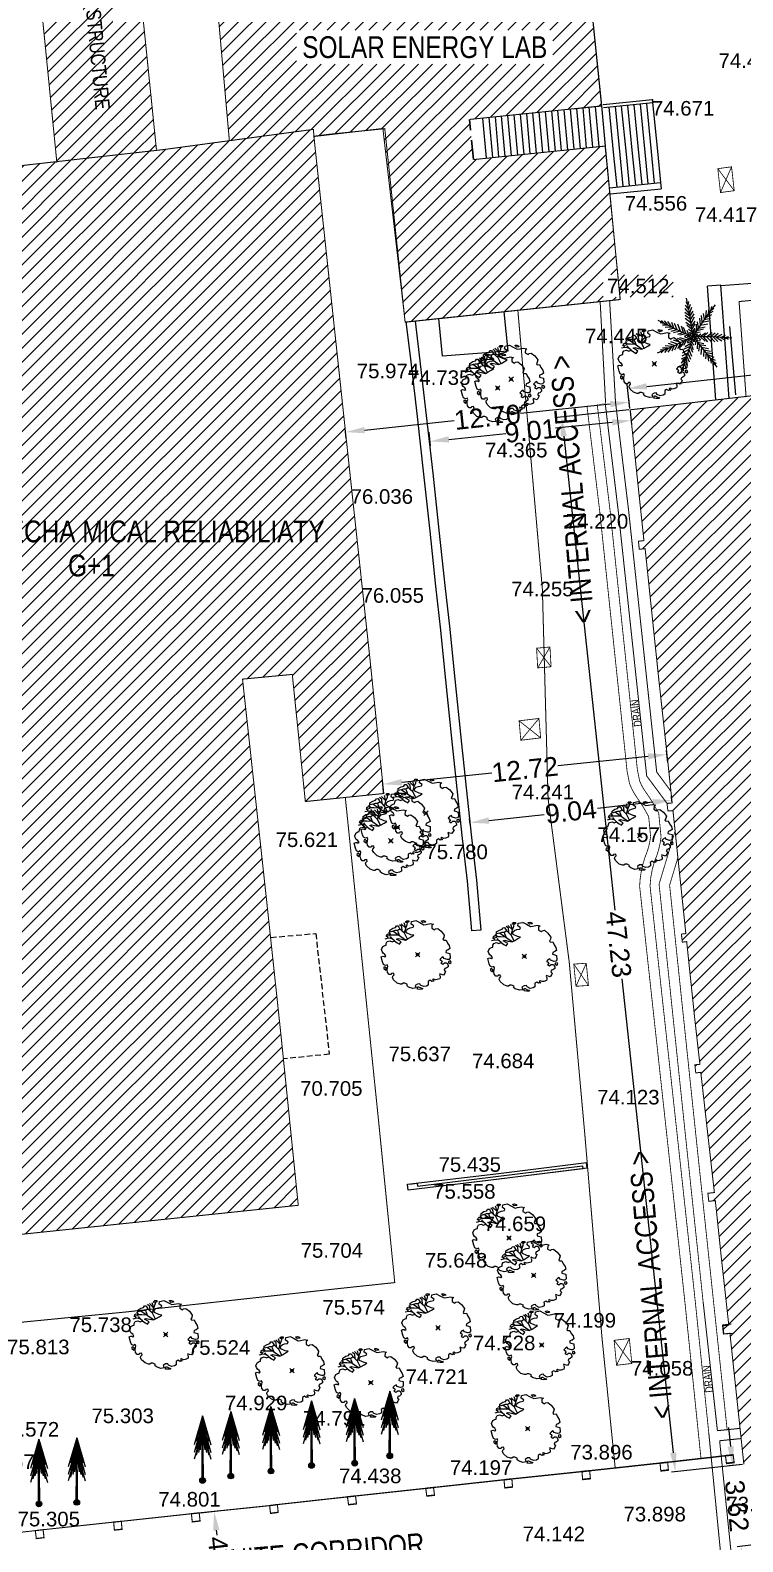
# Model space of a CAD drawing. Header units: inches. Extents: x 1254 to 1542, y 933 to 1230.
# Drawn here: x 1329.2 to 1360.9, y 1097.4 to 1164.8 of the extents above; entities that cross this region are included whole.
import ezdxf
from ezdxf.enums import TextEntityAlignment as Align

# ---------------------------------------------------------------- set-up
doc = ezdxf.new("R2010")
doc.units = ezdxf.units.IN
doc.header["$MEASUREMENT"] = 0
doc.header["$PDMODE"] = 35
doc.header["$PDSIZE"] = 0.1
doc.linetypes.add('HIDDEN', pattern=[0.375, 0.25, -0.125])
for name, color, linetype in [('bldg.', 1, 'Continuous'), ('CC LINE', 253, 'Continuous'), ('COLUM', 56, 'Continuous'), ('comp. wall', 7, 'Continuous'), ('dimeantion', 140, 'Continuous'), ('DRAIN (S.W)', 130, 'HIDDEN'), ('HACH BLDG.', 182, 'Continuous'), ('LEVEL', 171, 'Continuous'), ('OTLA', 36, 'HIDDEN'), ('road', 252, 'Continuous'), ('step', 35, 'Continuous'), ('STR H', 251, 'Continuous'), ('structure', 200, 'Continuous'), ('text', 7, 'Continuous'), ('TREE', 3, 'Continuous')]:
    doc.layers.add(name, color=color, linetype=linetype)
for name, color, linetype, lineweight in [('Chember', 252, 'Continuous', 25), ('GATE', 211, 'Continuous', 25), ('SHED', 171, 'HIDDEN', 20)]:
    doc.layers.add(name, color=color, linetype=linetype, lineweight=lineweight)
doc.styles.get("Standard").update_dxf_attribs({"font": 'arial.ttf'})
doc.styles.add('style2', font='arial.ttf')
doc.dimstyles.get("Standard").update_dxf_attribs({"dimtxt": 0.85, "dimasz": 0.85, "dimexe": 0.18, "dimexo": 0.0625, "dimgap": 0.09, "dimtad": 0, "dimzin": 0, "dimdsep": 46, "dimtxsty": 'Standard', "dimcen": 0.09, "dimclrd": 5, "dimclre": 5, "dimclrt": 6, "dimadec": 0, "dimazin": 0, "dimtfac": 1, "dimtofl": 0, "dimtmove": 0, "dimatfit": 3, "dimfxl": 0, "dimtolj": 1, "dimtzin": 0, "dimarcsym": 0})
pattern_1 = [(45, (467.107, 39.5311), (-0.30935922, 0.30935922), [])]

# ---------------------------------------------------------------- blocks, each defined once
blk = doc.blocks.new('PV07')
at = {"layer": 'TREE'}
for p, q in [((-1.71, 3.82), (-2.35, 4.45)), ((-1.71, 3.82), (-1.92, 4.59)), ((-1.71, 3.82), (-1.49, 4.36)), ((-1.49, 4.36), (-1.44, 4.64)), ((-4.2, 2.36), (-4.71, 2.24)), ((-4.2, 2.36), (-4.43, 2.61)), ((-3.65, 2.27), (-4.2, 2.36)), ((-3.83, 2.82), (-4.14, 3.22)), ((-3.83, 2.82), (-4.03, 2.79)), ((-3.65, 2.27), (-3.89, 2.59)), ((-3.43, 2.82), (-3.83, 2.82)), ((-3.34, 1.98), (-3.65, 2.27)), ((-1.77, 2.1), (-3.56, 3.36)), ((-2.75, 2.79), (-3.43, 2.82)), ((-2.82, 3.26), (-2.85, 3.45)), ((-2.56, 2.65), (-2.82, 3.26)), ((-2.29, 4.05), (-2.6, 4.31)), ((-2.26, 3.42), (-2.6, 3.73)), ((-2.23, 3.42), (-2.29, 4.05)), ((-1.89, 3.07), (-2.26, 3.42)), ((-1.89, 3.07), (-1.71, 3.82)), ((-1.46, 2.24), (-1.89, 3.07)), ((0, 0), (-0.2, 0)), ((0, 0), (0, 0.2)), ((0, 0), (0, -0.2)), ((0, 0), (0.2, 0))]:
    blk.add_line(p, q, dxfattribs=at)
at = {"layer": 'TREE', "flags": 128}
for points in [[(0.39, -4.4), (0.29, -4.2), (-0.04, -4.23), (-0.35, -4.43), (-0.26, -4.66), (-0.23, -4.8), (-0.69, -4.86), (-1.31, -4.66), (-1.55, -4.46), (-1.46, -4.29), (-1.83, -4.12), (-2.08, -4.12), (-2.29, -4.26), (-2.45, -4.26), (-2.97, -4.09), (-3.46, -3.63), (-3.62, -3.31), (-3.59, -3.11), (-3.4, -2.91), (-3.46, -2.68), (-3.77, -2.71), (-3.8, -2.86), (-4.11, -2.86), (-4.33, -2.57), (-4.39, -2.2), (-4.36, -1.88), (-4.3, -1.68), (-4.39, -1.45), (-4.63, -1.57), (-4.91, -1.42), (-5.06, -1.05), (-5.25, -0.31), (-5.03, -0.22), (-4.85, -0.25), (-4.73, -0.31), (-4.57, -0.22), (-4.73, 0.04), (-4.97, 0.21), (-5.1, 0.47), (-5.19, 0.72), (-5, 1.15), (-4.73, 1.3), (-4.54, 1.35), (-4.51, 1.61), (-4.39, 1.87), (-3.99, 1.98), (-3.68, 1.84), (-3.34, 1.98), (-2.97, 1.7), (-2.63, 1.5), (-2.39, 1.84), (-2.72, 2.04), (-3.03, 2.24), (-2.79, 2.33), (-2.32, 2.21), (-1.77, 2.1), (-1.37, 2.3), (-0.94, 2.56), (-0.57, 2.79), (-0.97, 2.87), (-1.62, 3.16), (-1.68, 3.47), (-1.43, 3.73), (-1.06, 3.85), (-0.66, 3.93), (-0.57, 4.13), (-0.94, 4.39), (-0.88, 4.76), (-0.24, 4.9)], [(-1.73, 4.72), (-1.58, 4.88), (-1.27, 4.88), (-1.25, 4.7), (-1.44, 4.64), (-1.68, 4.63), (-1.72, 4.71)], [(-0.26, 4.91), (0.29, 4.62), (0.88, 4.31), (1.22, 4.36), (1.83, 4.48), (2.26, 4.39), (2.05, 4.22), (2.02, 3.79), (2.02, 3.79), (2.42, 3.56), (2.57, 3.7), (2.88, 3.76), (3.4, 3.36), (3.83, 2.79), (3.74, 2.47), (3.62, 2.21), (3.74, 2.07), (4.08, 2.1), (4.27, 1.67), (4.54, 1.3), (4.64, 0.87), (4.39, 0.7), (4.08, 0.58), (4.05, 0.32), (4.24, 0.27), (4.64, 0.15), (4.67, -0.48), (4.51, -0.68), (4.3, -0.71), (3.77, -0.56), (3.68, -0.33), (3.43, -0.45), (3.19, -0.71), (3.43, -0.85), (3.5, -1.05), (3.34, -1.22), (3.62, -1.37), (3.87, -1.17), (4.17, -1.17), (4.36, -1.51), (4.36, -1.74), (4.11, -1.94), (3.9, -2), (3.83, -2.23), (4.02, -2.4), (3.9, -2.66), (3.71, -2.94), (3.4, -2.86), (3.19, -2.77), (3.13, -2.91), (3.22, -3.09), (3.22, -3.29), (3.19, -3.46), (2.82, -3.6), (2.54, -3.63), (2.29, -3.51), (2.14, -3.6), (2.36, -3.8), (2.02, -3.86), (1.77, -3.69), (1.49, -3.86), (1.52, -4.09), (1.52, -4.37), (1.25, -4.52), (0.82, -4.6), (0.39, -4.4)], [(0.57, 4.88), (0.79, 4.91), (1.06, 4.82), (1.12, 4.68), (0.94, 4.68), (0.75, 4.62), (0.6, 4.74), (0.57, 4.88)], [(-4.26, 2.99), (-3.99, 2.9), (-4.05, 2.7), (-4.3, 2.64), (-4.51, 2.59), (-4.45, 2.76), (-4.42, 2.87), (-4.26, 2.99)], [(-2.84, 4.14), (-2.69, 3.93), (-2.56, 3.68), (-2.85, 3.45), (-3.25, 3.45), (-3.53, 3.36), (-3.99, 3.25), (-3.99, 3.53), (-3.59, 3.79), (-3.19, 3.9), (-3.06, 4.13), (-2.84, 4.14)], [(-4.85, -1.8), (-4.88, -2), (-4.6, -2.23), (-4.51, -1.91), (-4.66, -1.8), (-4.85, -1.8)], [(4.7, -0.91), (4.42, -0.97), (4.42, -1.17), (4.6, -1.28), (4.82, -1.14), (4.7, -0.91)], [(0.14, -4.63), (0.45, -4.8), (0.75, -4.86), (0.63, -4.98), (0.29, -5), (-0.05, -4.96), (-0.01, -4.83), (0.02, -4.63), (0.14, -4.63)]]:
    blk.add_lwpolyline(points, dxfattribs=at)
at = {"layer": 'TREE'}
blk.add_point((0, 0), dxfattribs=at)
blk = doc.blocks.new('TREE12')
at = {"layer": 'TREE', "xscale": 99.88372093023256, "yscale": 99.88372093023256, "zscale": 99.88372093023256}
blk.add_blockref('PV07', (411, 285), dxfattribs=at)
blk = doc.blocks.new('ashoka tree')
at = {"layer": 'comp. wall'}
for points in [[(1046.795, 968.806, -0.084783), (1046.832, 968.806), (1046.813, 971.197)], [(1046.833, 968.697), (1046.794, 968.697), (1046.795, 968.806, 0.365489), (1046.703, 968.697, 1), (1046.924, 968.697, 0.365494), (1046.832, 968.806)]]:
    blk.add_hatch(color=25, dxfattribs=at).paths.add_polyline_path(points)
at = {"layer": 'comp. wall', "color": 3}
for p, q in [((1046.813, 971.197), (1046.487, 970.073)), ((1046.813, 971.197), (1046.574, 970.219)), ((1046.813, 971.197), (1046.656, 970.326)), ((1046.813, 971.197), (1046.722, 970.427)), ((1046.813, 971.197), (1046.904, 970.427)), ((1046.813, 971.197), (1046.971, 970.326)), ((1046.813, 971.197), (1047.052, 970.219)), ((1046.813, 971.197), (1047.139, 970.073)), ((1046.813, 970.902), (1046.487, 969.777)), ((1046.813, 970.65), (1046.487, 969.526)), ((1046.813, 970.902), (1046.574, 969.924)), ((1046.813, 970.65), (1046.574, 969.673)), ((1046.813, 970.902), (1046.656, 970.031)), ((1046.813, 970.65), (1046.656, 969.779)), ((1046.813, 970.902), (1046.722, 970.132)), ((1046.813, 970.65), (1046.722, 969.88)), ((1046.813, 970.902), (1046.904, 970.132)), ((1046.813, 970.902), (1046.971, 970.031)), ((1046.813, 970.902), (1047.052, 969.924)), ((1046.813, 970.902), (1047.139, 969.777)), ((1046.813, 970.65), (1046.904, 969.88)), ((1046.813, 970.65), (1046.971, 969.779)), ((1046.813, 970.65), (1047.052, 969.673)), ((1046.813, 970.65), (1047.139, 969.526))]:
    blk.add_line(p, q, dxfattribs=at)
at = {"layer": 'comp. wall', "color": 25}
blk.add_lwpolyline([(1046.813, 971.197), (1046.833, 968.697), (1046.794, 968.697), (1046.813, 971.197)], dxfattribs=at)
blk.add_circle((1046.813, 968.697), 0.11, dxfattribs=at)
blk.add_point((1046.813, 968.697), dxfattribs=at)
blk = doc.blocks.new('palm tree')
at = {"layer": 'TREE'}
for p, q in [((23.688, 0.581), (23.582, 0.725)), ((23.685, 0.584), (23.693, 0.763)), ((23.735, 0.411), (23.569, 0.579)), ((23.804, 0.214), (23.581, 0.427)), ((23.836, 0.109), (23.591, 0.241)), ((23.883, -0.048), (23.616, 0.109)), ((23.74, 0.417), (23.785, 0.649)), ((23.804, 0.214), (23.871, 0.515)), ((23.836, 0.109), (23.954, 0.356)), ((23.883, -0.048), (24.006, 0.231)), ((23.929, -0.202), (24.052, 0.096)), ((24.358, -0.241), (24.29, 0.075)), ((24.43, -0.097), (24.359, 0.2)), ((24.43, -0.097), (24.721, 0.01)), ((24.505, 0.049), (24.432, 0.313)), ((24.505, 0.049), (24.77, 0.135)), ((24.555, 0.146), (24.543, 0.454)), ((24.555, 0.146), (24.812, 0.316)), ((24.654, 0.334), (24.652, 0.571)), ((24.658, 0.328), (24.851, 0.464)), ((24.734, 0.487), (24.864, 0.61)), ((24.738, 0.489), (24.762, 0.666)), ((22.715, -0.374), (22.536, -0.38)), ((22.718, -0.377), (22.575, -0.269)), ((22.881, -0.431), (22.649, -0.473)), ((22.887, -0.426), (22.721, -0.258)), ((23.083, -0.498), (22.782, -0.561)), ((23.083, -0.498), (22.873, -0.272)), ((23.187, -0.531), (22.94, -0.646)), ((23.187, -0.531), (23.059, -0.284)), ((23.344, -0.58), (23.063, -0.7)), ((23.344, -0.58), (23.191, -0.311)), ((23.497, -0.628), (23.198, -0.747)), ((23.497, -0.628), (23.331, -0.325)), ((23.645, -0.672), (23.383, -0.794)), ((23.645, -0.672), (23.509, -0.394)), ((23.775, -0.71), (23.618, -0.446)), ((23.929, -0.202), (23.629, -0.032)), ((23.971, -0.351), (23.695, -0.211)), ((24.007, -0.48), (23.746, -0.32)), ((23.891, -0.743), (23.795, -0.551)), ((24.039, -0.597), (23.848, -0.499)), ((24.012, -0.776), (23.913, -0.637)), ((24.071, -0.718), (23.933, -0.618)), ((23.971, -0.351), (24.096, -0.089)), ((24.007, -0.48), (24.114, -0.209)), ((24.039, -0.597), (24.128, -0.414)), ((24.071, -0.718), (24.123, -0.56)), ((24.126, -0.723), (24.103, -0.558)), ((24.179, -0.61), (24.124, -0.414)), ((24.126, -0.723), (24.28, -0.649)), ((24.173, -0.787), (24.3, -0.679)), ((24.231, -0.501), (24.174, -0.214)), ((24.179, -0.61), (24.384, -0.547)), ((24.29, -0.379), (24.213, -0.1)), ((24.231, -0.501), (24.517, -0.39)), ((24.29, -0.379), (24.587, -0.291)), ((24.298, -0.771), (24.434, -0.62)), ((24.358, -0.241), (24.684, -0.127)), ((24.418, -0.756), (24.629, -0.555)), ((24.552, -0.741), (24.746, -0.526)), ((24.705, -0.724), (24.935, -0.498)), ((24.865, -0.708), (25.077, -0.489)), ((25.028, -0.692), (25.212, -0.49)), ((25.137, -0.683), (25.39, -0.507)), ((25.137, -0.683), (25.419, -0.809)), ((25.346, -0.672), (25.564, -0.762)), ((25.349, -0.666), (25.547, -0.537)), ((25.521, -0.652), (25.694, -0.695)), ((25.525, -0.653), (25.687, -0.578)), ((23.21, -1.373), (22.902, -1.387)), ((23.303, -1.315), (23.031, -1.253)), ((23.21, -1.373), (23.063, -1.643)), ((23.442, -1.228), (23.137, -1.17)), ((23.303, -1.315), (23.23, -1.578)), ((23.577, -1.141), (23.239, -1.072)), ((23.442, -1.228), (23.351, -1.519)), ((23.707, -1.057), (23.407, -0.98)), ((23.577, -1.141), (23.474, -1.447)), ((23.775, -0.71), (23.502, -0.814)), ((23.819, -0.982), (23.517, -0.931)), ((23.707, -1.057), (23.63, -1.336)), ((23.891, -0.743), (23.707, -0.829)), ((23.92, -0.915), (23.711, -0.865)), ((23.819, -0.982), (23.722, -1.258)), ((24.02, -1.256), (23.76, -1.425)), ((24.042, -1.123), (23.799, -1.31)), ((24.012, -0.776), (23.853, -0.827)), ((24.024, -0.845), (23.853, -0.83)), ((23.92, -0.915), (23.867, -1.112)), ((24.061, -1.004), (23.882, -1.122)), ((24.08, -0.88), (23.953, -0.995)), ((24.024, -0.845), (23.959, -0.999)), ((24.02, -1.256), (24.172, -1.502)), ((24.042, -1.123), (24.178, -1.382)), ((24.061, -1.004), (24.169, -1.176)), ((24.08, -0.88), (24.149, -1.032)), ((24.153, -0.853), (24.318, -0.879)), ((24.153, -0.853), (24.18, -1.022)), ((24.173, -0.787), (24.319, -0.877)), ((24.246, -0.937), (24.45, -0.941)), ((24.246, -0.937), (24.247, -1.151)), ((24.298, -0.771), (24.461, -0.91)), ((24.336, -1.018), (24.626, -1.047)), ((24.336, -1.018), (24.359, -1.324)), ((24.418, -0.756), (24.665, -0.938)), ((24.435, -1.11), (24.433, -1.419)), ((24.435, -1.11), (24.724, -1.118)), ((24.548, -1.215), (24.869, -1.242)), ((24.548, -1.215), (24.562, -1.56)), ((24.552, -0.741), (24.785, -0.944)), ((24.664, -1.326), (24.969, -1.344)), ((24.664, -1.326), (24.682, -1.635)), ((24.705, -0.724), (24.976, -0.938)), ((24.865, -0.708), (25.111, -0.896)), ((25.028, -0.692), (25.243, -0.87)), ((22.882, -1.573), (22.707, -1.612)), ((22.877, -1.574), (22.766, -1.714)), ((23.029, -1.476), (22.793, -1.494)), ((23.028, -1.483), (22.91, -1.688)), ((23.935, -1.728), (23.705, -1.885)), ((23.994, -1.408), (23.714, -1.61)), ((23.965, -1.567), (23.716, -1.751)), ((23.914, -1.835), (23.716, -2.071)), ((23.867, -2.039), (23.72, -2.224)), ((23.872, -2.044), (23.942, -2.27)), ((23.914, -1.835), (24.013, -2.127)), ((23.935, -1.728), (24.079, -1.96)), ((23.965, -1.567), (24.118, -1.831)), ((23.994, -1.408), (24.148, -1.692)), ((24.782, -1.44), (25.055, -1.447)), ((24.782, -1.44), (24.788, -1.718)), ((24.861, -1.516), (25.159, -1.594)), ((24.861, -1.516), (24.949, -1.812)), ((25.005, -1.667), (25.079, -1.892)), ((25.012, -1.666), (25.239, -1.732)), ((25.134, -1.787), (25.214, -1.946)), ((25.136, -1.791), (25.298, -1.865)), ((23.839, -2.212), (23.749, -2.367)), ((23.836, -2.216), (23.863, -2.393))]:
    blk.add_line(p, q, dxfattribs=at)
for centre, start, end in [((3.745, -6.033), 14.42935, 19.24501), ((43.179, -9.577), 150.48454, 155.3002), ((29.59, 19.479), 250.01233, 254.82799), ((26.92, -21.616), 92.92038, 97.73603), ((12.185, 16.512), 299.70513, 304.52079), ((3.3, 2.22), 346.92509, 351.74075), ((10.145, -16.511), 43.59134, 48.407)]:
    blk.add_arc(centre, 21.009, start, end, dxfattribs=at)
blk = doc.blocks.new('*D44')
at = {"layer": 'Defpoints', "color": 0}
for p in [(1371.523, 1149.575), (1355.736, 1148.799), (1355.841, 1147.848)]:
    blk.add_point(p, dxfattribs=at)
at = {"layer": 'dimeantion', "color": 5, "lineweight": -2}
for p, q in [((1370.574, 1150.432), (1365.054, 1149.824)), ((1371.516, 1149.637), (1371.399, 1150.704)), ((1356.581, 1148.892), (1362.101, 1149.499)), ((1355.834, 1147.91), (1355.717, 1148.977))]:
    blk.add_line(p, q, dxfattribs=at)
at = {"layer": 'dimeantion', "color": 5}
for points in [[(1370.558, 1150.573), (1370.589, 1150.291), (1371.419, 1150.525)], [(1356.566, 1149.032), (1356.597, 1148.751), (1355.736, 1148.799)]]:
    blk.add_solid(points, dxfattribs=at)
at = {"layer": 'dimeantion', "color": 6, "insert": (1363.577, 1149.662), "char_height": 0.85, "attachment_point": 5, "rotation": 6.28346}
blk.add_mtext('\\A1;15.78', dxfattribs=at)
blk = doc.blocks.new('*D13')
at = {"layer": 'Defpoints', "color": 0}
for p in [(1355.841, 1147.848), (1357.857, 1100.562), (1360.903, 1100.89)]:
    blk.add_point(p, dxfattribs=at)
at = {"layer": 'dimeantion', "color": 5, "lineweight": -2}
for p, q in [((1355.779, 1147.841), (1352.616, 1147.5)), ((1352.886, 1146.675), (1355.16, 1125.573)), ((1357.765, 1101.407), (1355.491, 1122.508)), ((1360.841, 1100.883), (1357.678, 1100.542))]:
    blk.add_line(p, q, dxfattribs=at)
at = {"layer": 'dimeantion', "color": 5}
for points in [[(1353.027, 1146.69), (1352.745, 1146.659), (1352.795, 1147.52)], [(1357.906, 1101.422), (1357.625, 1101.392), (1357.857, 1100.562)]]:
    blk.add_solid(points, dxfattribs=at)
at = {"layer": 'dimeantion', "color": 6, "insert": (1355.326, 1124.041), "char_height": 0.85, "attachment_point": 5, "rotation": 276.15264}
blk.add_mtext('\\A1;47.23', dxfattribs=at)
blk = doc.blocks.new('*D45')
at = {"layer": 'Defpoints', "color": 0}
for p in [(1360.406, 1100.838), (1360.903, 1100.89), (1361.28, 1097.289)]:
    blk.add_point(p, dxfattribs=at)
at = {"layer": 'dimeantion', "color": 5, "lineweight": -2}
for p, q in [((1360.317, 1101.683), (1360.229, 1102.529)), ((1360.841, 1100.884), (1360.227, 1100.819)), ((1361.218, 1097.283), (1360.604, 1097.218)), ((1360.871, 1096.392), (1360.96, 1095.546))]:
    blk.add_line(p, q, dxfattribs=at)
at = {"layer": 'dimeantion', "color": 5}
for points in [[(1360.458, 1101.698), (1360.176, 1101.669), (1360.406, 1100.838)], [(1361.012, 1096.406), (1360.73, 1096.377), (1360.783, 1097.237)]]:
    blk.add_solid(points, dxfattribs=at)
at = {"layer": 'dimeantion', "color": 6, "insert": (1360.594, 1099.038), "char_height": 0.85, "attachment_point": 5, "rotation": 275.9767}
blk.add_mtext('\\A1;3.62', dxfattribs=at)
blk = doc.blocks.new('*D76')
at = {"layer": 'Defpoints', "color": 0}
for p in [(1336.669, 1098.719), (1337.333, 1098.795), (1337.188, 1094.19)]:
    blk.add_point(p, dxfattribs=at)
at = {"layer": 'dimeantion', "color": 5, "lineweight": -2}
for p, q in [((1336.731, 1098.726), (1337.512, 1098.816)), ((1337.43, 1097.951), (1337.455, 1097.733)), ((1337.755, 1095.11), (1337.73, 1095.328)), ((1337.25, 1094.197), (1338.031, 1094.286))]:
    blk.add_line(p, q, dxfattribs=at)
at = {"layer": 'dimeantion', "color": 5}
for points in [[(1337.571, 1097.967), (1337.289, 1097.935), (1337.333, 1098.795)], [(1337.896, 1095.126), (1337.615, 1095.094), (1337.852, 1094.266)]]:
    blk.add_solid(points, dxfattribs=at)
at = {"layer": 'dimeantion', "color": 6, "insert": (1337.593, 1096.53), "char_height": 0.85, "attachment_point": 5, "rotation": 276.53366}
blk.add_mtext('\\A1;4.56', dxfattribs=at)
blk = doc.blocks.new('*D85')
at = {"layer": 'Defpoints', "color": 0}
for p in [(1355.841, 1147.848), (1346.883, 1146.916), (1346.932, 1146.443)]:
    blk.add_point(p, dxfattribs=at)
at = {"layer": 'dimeantion', "color": 5, "lineweight": -2}
for p, q in [((1355.847, 1147.786), (1355.909, 1147.197)), ((1355.045, 1147.288), (1352.517, 1147.025)), ((1346.889, 1146.853), (1346.951, 1146.264)), ((1347.777, 1146.531), (1350.305, 1146.794))]:
    blk.add_line(p, q, dxfattribs=at)
at = {"layer": 'dimeantion', "color": 5}
for points in [[(1355.03, 1147.429), (1355.059, 1147.147), (1355.89, 1147.376)], [(1347.763, 1146.672), (1347.792, 1146.39), (1346.932, 1146.443)]]:
    blk.add_solid(points, dxfattribs=at)
at = {"layer": 'dimeantion', "color": 6, "insert": (1351.411, 1146.909), "char_height": 0.85, "attachment_point": 5, "rotation": 5.94259}
blk.add_mtext('\\A1;9.01', dxfattribs=at)
blk = doc.blocks.new('*D86')
at = {"layer": 'Defpoints', "color": 0}
for p in [(1355.841, 1147.848), (1343.179, 1146.854), (1343.215, 1146.513)]:
    blk.add_point(p, dxfattribs=at)
at = {"layer": 'dimeantion', "color": 5, "lineweight": -2}
for p, q in [((1355.834, 1147.91), (1355.786, 1148.368)), ((1354.96, 1148.1), (1350.966, 1147.678)), ((1343.208, 1146.576), (1343.16, 1147.033)), ((1344.024, 1146.944), (1348.017, 1147.366))]:
    blk.add_line(p, q, dxfattribs=at)
at = {"layer": 'dimeantion', "color": 5}
for points in [[(1354.945, 1148.241), (1354.975, 1147.959), (1355.805, 1148.189)], [(1344.009, 1147.085), (1344.039, 1146.803), (1343.179, 1146.854)]]:
    blk.add_solid(points, dxfattribs=at)
at = {"layer": 'dimeantion', "color": 6, "insert": (1349.492, 1147.522), "char_height": 0.85, "attachment_point": 5, "rotation": 6.03453}
blk.add_mtext('\\A1;12.70', dxfattribs=at)
blk = doc.blocks.new('*D87')
at = {"layer": 'Defpoints', "color": 0}
for p in [(1357.712, 1130.343), (1348.718, 1129.462), (1348.732, 1129.339)]:
    blk.add_point(p, dxfattribs=at)
at = {"layer": 'dimeantion', "color": 5, "lineweight": -2}
for p, q in [((1356.854, 1130.372), (1354.393, 1130.097)), ((1357.705, 1130.405), (1357.679, 1130.645)), ((1348.725, 1129.401), (1348.698, 1129.641)), ((1349.563, 1129.557), (1352.024, 1129.832))]:
    blk.add_line(p, q, dxfattribs=at)
at = {"layer": 'dimeantion', "color": 5}
for points in [[(1356.838, 1130.513), (1356.87, 1130.231), (1357.699, 1130.466)], [(1349.547, 1129.697), (1349.579, 1129.416), (1348.718, 1129.462)]]:
    blk.add_solid(points, dxfattribs=at)
at = {"layer": 'dimeantion', "color": 6, "insert": (1353.208, 1129.964), "char_height": 0.85, "attachment_point": 5, "rotation": 6.38031}
blk.add_mtext('\\A1;9.04', dxfattribs=at)
blk = doc.blocks.new('*D88')
at = {"layer": 'Defpoints', "color": 0}
for p in [(1357.486, 1132.502), (1357.53, 1132.08), (1344.881, 1130.753)]:
    blk.add_point(p, dxfattribs=at)
at = {"layer": 'dimeantion', "color": 5, "lineweight": -2}
for p, q in [((1356.64, 1132.413), (1352.633, 1131.992)), ((1357.523, 1132.143), (1357.467, 1132.681)), ((1345.682, 1131.263), (1349.69, 1131.684)), ((1344.874, 1130.815), (1344.818, 1131.353))]:
    blk.add_line(p, q, dxfattribs=at)
at = {"layer": 'dimeantion', "color": 5}
for points in [[(1356.626, 1132.554), (1356.655, 1132.272), (1357.486, 1132.502)], [(1345.667, 1131.404), (1345.697, 1131.122), (1344.837, 1131.174)]]:
    blk.add_solid(points, dxfattribs=at)
at = {"layer": 'dimeantion', "color": 6, "insert": (1351.161, 1131.838), "char_height": 0.85, "attachment_point": 5, "rotation": 5.99059}
blk.add_mtext('\\A1;12.72', dxfattribs=at)
blk = doc.blocks.new('*D95')
at = {"layer": 'comp. wall', "color": 5, "lineweight": -2}
for p, q in [((1325.308, 1110.773), (1325.654, 1110.829)), ((1325.612, 1109.961), (1327.31, 1099.432)), ((1329.496, 1085.878), (1327.798, 1096.407)), ((1329.464, 1085.012), (1329.809, 1085.068))]:
    blk.add_line(p, q, dxfattribs=at)
at = {"layer": 'comp. wall', "color": 5}
for points in [[(1325.752, 1109.984), (1325.472, 1109.939), (1325.476, 1110.8)], [(1329.636, 1085.901), (1329.356, 1085.856), (1329.632, 1085.039)]]:
    blk.add_solid(points, dxfattribs=at)
at = {"layer": 'Defpoints', "color": 0}
for p in [(1325.247, 1110.763), (1329.402, 1085.002), (1329.632, 1085.039)]:
    blk.add_point(p, dxfattribs=at)
at = {"layer": 'comp. wall', "color": 6, "insert": (1327.554, 1097.92), "char_height": 0.85, "attachment_point": 5, "rotation": 279.16283}
blk.add_mtext('\\A1;26.09', dxfattribs=at)

msp = doc.modelspace()

# ---------------------------------------------------------------- hatches: boundary and pattern name
at = {"layer": 'HACH BLDG.', "lineweight": 30}
h = msp.add_hatch(dxfattribs=at)
h.set_pattern_fill('ANSI31', color=256, scale=3.5)
h.paths.add_polyline_path([(1338.597, 1135.855), (1340.81, 1136.065), (1341.392, 1130.404), (1344.883, 1130.762), (1344.281, 1136.614), (1343.351, 1145.254), (1341.803, 1159.731), (1341.798, 1159.784), (1341.77, 1160.031), (1341.776, 1160.032), (1341.749, 1160.337), (1335.096, 1159.438), (1320.191, 1157.756), (1321.378, 1146.536), (1321.952, 1141.109), (1324.374, 1118.653), (1325.247, 1110.763), (1341.077, 1112.424), (1340.316, 1119.921), (1339.678, 1125.907)])
h.paths.add_polyline_path([(1322.364, 1141.68), (1342.503, 1141.68), (1342.503, 1143.186), (1322.364, 1143.186)], flags=24)
h.paths.add_polyline_path([(1330.583, 1140.164), (1333.164, 1140.164), (1333.164, 1141.668), (1330.583, 1141.668)], flags=24)
h.paths.add_polyline_path([(1343.24, 1143.485), (1346.35, 1143.485), (1346.35, 1144.481), (1343.24, 1144.481)], flags=9)
at = {"layer": 'STR H', "lineweight": 30}
h = msp.add_hatch(dxfattribs=at)
h.set_pattern_fill('ANSI31', color=256, scale=3.5)
h.set_pattern_definition(pattern_1)
h.paths.add_polyline_path([(1341.002, 1163.246), (1352.408, 1163.246), (1352.408, 1164.751), (1341.002, 1164.751)], flags=16)
h.paths.add_polyline_path([(1354.648, 1152.859), (1357.758, 1152.859), (1357.758, 1153.855), (1354.648, 1153.855)])
h.paths.add_polyline_path([(1341.798, 1159.784), (1341.803, 1159.731), (1341.806, 1159.7), (1341.808, 1159.7)], flags=17)
h.paths.add_polyline_path([(1341.749, 1160.337), (1341.777, 1160.021), (1344.842, 1160.374), (1345.834, 1151.748), (1355.397, 1152.757), (1354.743, 1159.595), (1348.881, 1158.991), (1348.697, 1160.779), (1354.583, 1161.384), (1353.591, 1171.041), (1337.17, 1169.311), (1338.012, 1159.832)])
h = msp.add_hatch(dxfattribs=at)
h.set_pattern_fill('ANSI31', color=256, scale=3.5)
h.paths.add_polyline_path([(1333.802, 1168.907), (1329.385, 1168.433), (1330.332, 1158.9), (1334.77, 1159.401)])
h.paths.add_polyline_path([(1331.438, 1165.797), (1331.898, 1161.003), (1332.901, 1161.1), (1332.442, 1165.893)], flags=24)
h = msp.add_hatch(dxfattribs=at)
h.set_pattern_fill('ANSI31', color=256, scale=3.5)
h.set_pattern_definition(pattern_1)
h.paths.add_polyline_path([(1372.558, 1140.265), (1372.208, 1143.438), (1372.188, 1143.436), (1371.523, 1149.575), (1363.626, 1148.746), (1355.841, 1147.848), (1356.447, 1142.114), (1356.457, 1142.022), (1356.212, 1141.996), (1356.251, 1141.637), (1356.51, 1141.664), (1356.528, 1141.492), (1357.122, 1135.806), (1357.489, 1132.471), (1357.712, 1130.343), (1357.486, 1130.319), (1357.522, 1129.984), (1357.749, 1129.996), (1358.033, 1127.287), (1358.322, 1124.524), (1358.123, 1124.5), (1358.166, 1124.142), (1358.359, 1124.165), (1358.721, 1120.702), (1358.947, 1118.703), (1358.723, 1118.678), (1358.763, 1118.319), (1358.987, 1118.344), (1359.591, 1112.992), (1359.302, 1112.959), (1359.342, 1112.601), (1359.631, 1112.633), (1359.679, 1112.211), (1359.912, 1109.985), (1360.206, 1107.327), (1360.233, 1107.084), (1359.955, 1107.053), (1359.993, 1106.694), (1360.283, 1106.725), (1360.903, 1100.89), (1377.191, 1102.688), (1377.147, 1102.979), (1376.586, 1102.92), (1376.575, 1103.028), (1376.011, 1108.376), (1376, 1108.474), (1376.272, 1108.503), (1376.24, 1108.802), (1375.967, 1108.773), (1375.373, 1114.116), (1375.351, 1114.321), (1375.629, 1114.35), (1375.598, 1114.649), (1375.32, 1114.619), (1374.741, 1120.111), (1375.002, 1120.138), (1374.971, 1120.437), (1374.635, 1120.401), (1374.071, 1125.944), (1374.326, 1125.97), (1374.296, 1126.269), (1374.04, 1126.243), (1373.484, 1131.708), (1373.482, 1131.73), (1373.725, 1131.755), (1373.689, 1132.053), (1373.464, 1132.026), (1373.21, 1134.167), (1372.813, 1137.518), (1372.808, 1137.564), (1373.082, 1137.596), (1373.057, 1137.883), (1372.824, 1137.857)])
h.paths.add_polyline_path([(1361.762, 1120.247), (1370.698, 1120.247), (1370.698, 1121.752), (1361.762, 1121.752)], flags=24)
h.paths.add_polyline_path([(1371.325, 1140.913), (1374.435, 1140.913), (1374.435, 1141.909), (1371.325, 1141.909)], flags=24)

# ---------------------------------------------------------------- linework, layer by layer
at = {"layer": 'bldg.', "lineweight": 30, "const_width": 0.045}
msp.add_lwpolyline([(1341.392, 1130.404), (1340.81, 1136.065), (1338.597, 1135.855), (1339.678, 1125.907), (1340.316, 1119.921), (1341.077, 1112.424), (1325.247, 1110.763), (1324.374, 1118.653), (1321.952, 1141.109), (1321.378, 1146.536), (1320.191, 1157.756), (1335.096, 1159.438), (1341.749, 1160.337), (1341.803, 1159.731), (1343.351, 1145.254), (1344.281, 1136.614), (1344.883, 1130.762)], close=True, dxfattribs=at)
at = {"layer": 'CC LINE', "linetype": 'HIDDEN', "ltscale": 2.5, "const_width": 0.035}
for points in [[(1357.512, 1100.968), (1360.085, 1101.257)], [(1357.513, 1100.994), (1360.085, 1101.285)], [(1350.58, 1100.228), (1353.698, 1100.554)], [(1350.581, 1100.25), (1353.699, 1100.578)], [(1354.041, 1100.591), (1357.175, 1100.931)], [(1354.042, 1100.615), (1357.176, 1100.957)], [(1347.094, 1099.847), (1350.232, 1100.19)], [(1347.095, 1099.867), (1350.233, 1100.212)], [(1340.146, 1099.088), (1343.267, 1099.432)], [(1340.148, 1099.104), (1343.268, 1099.45)], [(1343.622, 1099.471), (1346.749, 1099.809)], [(1343.623, 1099.489), (1346.75, 1099.829)], [(1333.201, 1098.344), (1336.321, 1098.681)], [(1333.203, 1098.356), (1336.323, 1098.695)], [(1336.669, 1098.719), (1339.803, 1099.042)], [(1336.671, 1098.733), (1339.805, 1099.058)], [(1326.259, 1097.59), (1329.378, 1097.931)], [(1326.262, 1097.598), (1329.38, 1097.94)], [(1329.722, 1097.972), (1332.861, 1098.31)], [(1329.724, 1097.981), (1332.863, 1098.322)]]:
    msp.add_lwpolyline(points, dxfattribs=at)
at = {"layer": 'Chember', "const_width": 0.035}
for points in [[(1359.744, 1158.587), (1360.355, 1158.669), (1360.474, 1157.606), (1359.863, 1157.524), (1359.744, 1158.587)], [(1360.474, 1157.606), (1359.744, 1158.587)], [(1360.355, 1158.669), (1359.863, 1157.524)], [(1352.325, 1136.407), (1351.73, 1136.354), (1351.681, 1137.233), (1352.276, 1137.286), (1352.325, 1136.407)], [(1352.325, 1136.407), (1351.681, 1137.233)], [(1352.276, 1137.286), (1351.73, 1136.354)], [(1351.785, 1134.104), (1350.903, 1133.998), (1350.979, 1133.133), (1351.861, 1133.239), (1351.785, 1134.104)], [(1351.861, 1133.239), (1350.903, 1133.998)], [(1351.785, 1134.104), (1350.979, 1133.133)], [(1353.434, 1122.176), (1353.989, 1122.214), (1353.891, 1123.203), (1353.336, 1123.165), (1353.434, 1122.176)], [(1353.336, 1123.165), (1353.989, 1122.214)], [(1353.434, 1122.176), (1353.891, 1123.203)], [(1355.129, 1106.412), (1355.808, 1106.493), (1355.918, 1105.381), (1355.239, 1105.3), (1355.129, 1106.412)], [(1355.918, 1105.381), (1355.129, 1106.412)], [(1355.808, 1106.493), (1355.239, 1105.3)]]:
    msp.add_lwpolyline(points, dxfattribs=at)
at = {"layer": 'COLUM', "const_width": 0.045}
for points in [[(1360.085, 1101.257), (1360.428, 1101.296), (1360.47, 1100.957), (1360.127, 1100.918), (1360.085, 1101.257)], [(1360.085, 1101.285), (1360.428, 1101.324), (1360.471, 1100.985), (1360.128, 1100.946), (1360.085, 1101.285)], [(1353.698, 1100.554), (1354.041, 1100.591), (1354.073, 1100.24), (1353.73, 1100.203), (1353.698, 1100.554)], [(1353.699, 1100.578), (1354.042, 1100.615), (1354.074, 1100.264), (1353.731, 1100.227), (1353.699, 1100.578)], [(1357.513, 1100.994), (1357.176, 1100.957), (1357.208, 1100.611), (1357.545, 1100.648), (1357.513, 1100.994)], [(1357.512, 1100.968), (1357.175, 1100.931), (1357.207, 1100.585), (1357.544, 1100.622), (1357.512, 1100.968)], [(1346.749, 1099.809), (1347.094, 1099.847), (1347.139, 1099.505), (1346.794, 1099.467), (1346.749, 1099.809)], [(1346.75, 1099.829), (1347.095, 1099.867), (1347.14, 1099.525), (1346.795, 1099.487), (1346.75, 1099.829)], [(1350.232, 1100.19), (1350.58, 1100.228), (1350.611, 1099.87), (1350.263, 1099.832), (1350.232, 1100.19)], [(1350.233, 1100.212), (1350.581, 1100.25), (1350.612, 1099.892), (1350.264, 1099.854), (1350.233, 1100.212)], [(1343.622, 1099.471), (1343.267, 1099.432), (1343.312, 1099.082), (1343.667, 1099.121), (1343.622, 1099.471)], [(1343.623, 1099.489), (1343.268, 1099.45), (1343.314, 1099.1), (1343.669, 1099.139), (1343.623, 1099.489)], [(1336.321, 1098.681), (1336.669, 1098.719), (1336.706, 1098.359), (1336.358, 1098.321), (1336.321, 1098.681)], [(1336.323, 1098.695), (1336.671, 1098.733), (1336.708, 1098.373), (1336.36, 1098.335), (1336.323, 1098.695)], [(1339.803, 1099.042), (1339.841, 1098.698), (1340.184, 1098.744), (1340.146, 1099.088), (1339.803, 1099.042)], [(1339.805, 1099.058), (1339.843, 1098.714), (1340.186, 1098.76), (1340.148, 1099.104), (1339.805, 1099.058)]]:
    msp.add_lwpolyline(points, dxfattribs=at)
for points in [[(1329.764, 1097.619), (1329.722, 1097.972), (1329.378, 1097.931), (1329.42, 1097.578)], [(1329.767, 1097.629), (1329.724, 1097.981), (1329.38, 1097.94), (1329.423, 1097.588)], [(1332.896, 1097.957), (1332.861, 1098.31), (1333.201, 1098.344), (1333.236, 1097.991)], [(1332.898, 1097.969), (1332.863, 1098.322), (1333.203, 1098.356), (1333.238, 1098.003)]]:
    msp.add_lwpolyline(points, close=True, dxfattribs=at)
at = {"layer": 'comp. wall'}
for points in [[(1354.641, 1161.45), (1356.843, 1161.669), (1356.858, 1161.517), (1354.656, 1161.298)], [(1335.096, 1159.438), (1335.096, 1159.438)], [(1354.92, 1157.74), (1357.194, 1157.966)], [(1357.194, 1157.966), (1357.222, 1157.687)], [(1354.948, 1157.461), (1357.222, 1157.687)], [(1359.872, 1153.392), (1359.283, 1153.349)], [(1359.655, 1148.288), (1359.283, 1153.349)], [(1360.242, 1148.356), (1359.872, 1153.392)], [(1346.275, 1151.802), (1346.462, 1150.277), (1346.773, 1147.589), (1347.061, 1145.026), (1347.338, 1142.483), (1347.593, 1140.031), (1347.815, 1138.079), (1348.001, 1136.285), (1348.34, 1132.968), (1348.59, 1130.6), (1348.784, 1128.799), (1349.002, 1126.902), (1349.203, 1124.682), (1348.805, 1124.646), (1348.604, 1126.862), (1348.386, 1128.755), (1348.193, 1130.557), (1347.943, 1132.926), (1347.603, 1136.244), (1347.417, 1138.036), (1347.196, 1139.988), (1346.94, 1142.441), (1346.663, 1144.982), (1346.376, 1147.543), (1346.065, 1150.23), (1345.877, 1151.76)], [(1350.216, 1152.216), (1350.4, 1150.46), (1347.499, 1150.244), (1347.324, 1151.912)], [(1360.539, 1148.52), (1360.274, 1151.559)], [(1353.903, 1114.317), (1349.864, 1113.813), (1345.943, 1113.348)], [(1353.933, 1114.073), (1349.894, 1113.569), (1345.972, 1113.104)], [(1353.933, 1114.073), (1353.903, 1114.317)], [(1345.972, 1113.104), (1345.943, 1113.348)], [(1360.342, 1107.131), (1359.956, 1107.09), (1359.997, 1106.694), (1360.384, 1106.735)]]:
    msp.add_lwpolyline(points, dxfattribs=at)
at = {"layer": 'comp. wall', "color": 55, "linetype": 'HIDDEN', "lineweight": 30, "ltscale": 3.5}
msp.add_lwpolyline([(1348.881, 1158.991), (1348.697, 1160.779)], dxfattribs=at)
at = {"layer": 'comp. wall'}
msp.add_lwpolyline([(1353.728, 1114.186), (1353.745, 1114.051), (1349.889, 1113.571), (1345.97, 1113.097), (1345.938, 1113.362), (1346.144, 1113.387), (1346.365, 1113.414), (1346.381, 1113.283), (1349.873, 1113.706)], close=True, dxfattribs=at)
at = {"layer": 'DRAIN (S.W)', "ltscale": 2.5}
for points, const_width in [([(1359.873, 1153.376), (1365.923, 1153.824)], 0.045), ([(1365.894, 1148.984), (1365.615, 1153.124), (1360.69, 1152.669), (1361.003, 1148.412)], 0.045), ([(1354.509, 1152.663), (1354.75, 1148.16)], 0.045), ([(1354.932, 1152.686), (1355.192, 1148.192)], 0.045), ([(1354.734, 1148.136), (1355.312, 1143.358), (1356.58, 1131.544)], 0.045), ([(1356.58, 1131.544), (1357.486, 1130.319)], 0.045), ([(1359.09, 1108.13), (1358.359, 1115.017), (1357.131, 1126.724), (1357.844, 1129.093)], 0.035), ([(1359.727, 1102.387), (1359.09, 1108.13)], 0.045), ([(1359.347, 1102.242), (1359.347, 1102.242), (1359.347, 1102.242), (1359.864, 1096.989), (1359.864, 1096.989), (1360.021, 1095.896)], 0.045), ([(1359.727, 1102.387), (1360.733, 1102.49)], 0.045), ([(1359.825, 1101.939), (1360.781, 1102.037)], 0.045), ([(1360.431, 1096.022), (1359.825, 1101.939)], 0.045)]:
    msp.add_lwpolyline(points, dxfattribs=dict(at, const_width=const_width))
at = {"layer": 'DRAIN (S.W)', "const_width": 0.01}
msp.add_lwpolyline([(1354.51, 1152.667), (1354.752, 1148.146), (1354.377, 1148.063), (1354.484, 1147.245)], dxfattribs=at)
at = {"layer": 'DRAIN (S.W)', "linetype": 'ByBlock', "ltscale": 2.5, "const_width": 0.035}
msp.add_lwpolyline([(1353.919, 1148.038), (1354.488, 1143.348), (1355.709, 1131.745), (1355.818, 1131.2, 0.067343), (1356.164, 1130.554, -0.037048), (1356.593, 1129.867, 0.025377), (1356.666, 1129.744), (1356.755, 1128.832, -0.071832), (1356.509, 1127.935, 0.076248), (1356.266, 1126.628), (1357.634, 1114.086), (1358.28, 1108.112), (1358.997, 1101.135)], format="xyb", dxfattribs=at)
at = {"layer": 'DRAIN (S.W)', "ltscale": 2.5, "const_width": 0.035}
msp.add_lwpolyline([(1354.377, 1148.093), (1354.946, 1143.4), (1356.165, 1131.815), (1356.263, 1131.328, 0.063341), (1356.537, 1130.825, -0.036986), (1357.001, 1130.081, 0.052898), (1357.112, 1129.915), (1357.219, 1128.827, -0.074187), (1356.939, 1127.767, 0.073184), (1356.728, 1126.645), (1358.092, 1114.136), (1358.739, 1108.16), (1359.347, 1102.242)], format="xyb", dxfattribs=at)
at = {"layer": 'DRAIN (S.W)', "linetype": 'ByBlock', "ltscale": 2.5}
for points, const_width in [([(1355.192, 1148.192), (1355.77, 1143.41), (1357.025, 1131.718), (1357.658, 1130.862)], 0.045), ([(1360.159, 1102.431), (1358.818, 1115.065), (1357.599, 1126.68), (1357.968, 1127.906)], 0.035)]:
    msp.add_lwpolyline(points, dxfattribs=dict(at, const_width=const_width))
at = {"layer": 'OTLA', "ltscale": 2.5, "const_width": 0.045}
msp.add_lwpolyline([(1343.17, 1130.586), (1344.661, 1116.075), (1345.37, 1108.982), (1342.793, 1108.707), (1333.389, 1107.671), (1323.071, 1106.659)], dxfattribs=at)
at = {"layer": 'road', "linetype": 'HIDDEN', "ltscale": 3, "const_width": 0.045}
msp.add_lwpolyline([(1355.18, 1100.715), (1354.588, 1106.554), (1353.825, 1115.603), (1353.135, 1123.237), (1352.192, 1130.535), (1351.938, 1139.868), (1350.847, 1152.277)], dxfattribs=at)
at = {"layer": 'SHED'}
msp.add_lwpolyline([(1339.86, 1124.349), (1341.855, 1124.531), (1342.457, 1119.151), (1340.415, 1118.944)], dxfattribs=at)
at = {"layer": 'step'}
for points in [[(1352.236, 1159.337), (1352.076, 1161.127)], [(1352.515, 1159.365), (1352.355, 1161.155)], [(1352.793, 1159.394), (1352.633, 1161.184)], [(1353.072, 1159.423), (1352.912, 1161.212)], [(1353.35, 1159.451), (1353.19, 1161.241)], [(1353.629, 1159.48), (1353.469, 1161.27)], [(1353.907, 1159.509), (1353.747, 1161.298)], [(1354.186, 1159.538), (1354.026, 1161.327)], [(1354.464, 1159.57), (1354.304, 1161.359)], [(1354.743, 1159.595), (1354.583, 1161.384)], [(1354.892, 1161.322), (1355.105, 1159.178), (1355.244, 1157.772)], [(1355.17, 1161.35), (1355.383, 1159.205), (1355.523, 1157.8)], [(1355.449, 1161.377), (1355.662, 1159.233), (1355.801, 1157.827)], [(1355.728, 1161.405), (1355.94, 1159.26), (1356.08, 1157.855)], [(1356.006, 1161.433), (1356.219, 1159.288), (1356.359, 1157.883)], [(1356.285, 1161.46), (1356.498, 1159.316), (1356.637, 1157.91)], [(1356.564, 1161.488), (1356.776, 1159.343), (1356.916, 1157.938)], [(1356.826, 1161.68), (1357.055, 1159.371), (1357.194, 1157.966)], [(1349.451, 1159.049), (1349.29, 1160.84)], [(1349.729, 1159.078), (1349.569, 1160.869)], [(1350.008, 1159.107), (1349.847, 1160.898)], [(1350.286, 1159.135), (1350.126, 1160.926)], [(1350.565, 1159.164), (1350.405, 1160.955)], [(1350.843, 1159.193), (1350.683, 1160.983)], [(1351.122, 1159.222), (1350.962, 1161.012)], [(1351.4, 1159.25), (1351.24, 1161.041)], [(1351.679, 1159.279), (1351.519, 1161.069)], [(1351.957, 1159.308), (1351.797, 1161.098)]]:
    msp.add_lwpolyline(points, dxfattribs=at)
at = {"layer": 'structure', "lineweight": 30}
for points in [[(1338.012, 1159.832, 0.045, 0.045, 0), (1337.17, 1169.311, 0.045, 0.045, 0), (1353.581, 1171.025, 0.045, 0.045, 0), (1354.569, 1161.375, 0.045, 0.045, 0), (1353.38, 1161.253, 0, 0, 0)], [(1341.776, 1160.032, 0.045, 0.045, 0), (1342.475, 1160.12, 0.045, 0.045, 0), (1344.927, 1160.368, 0.045, 0.045, 0), (1345.832, 1151.755, 0.045, 0.045, 0), (1355.404, 1152.761, 0.045, 0.045, 0), (1354.728, 1159.59, 0.045, 0.045, 0), (1353.541, 1159.473, 0, 0, 0)]]:
    msp.add_lwpolyline(points, format="xyseb", dxfattribs=at)
at = {"layer": 'structure', "lineweight": 30, "const_width": 0.045}
for points in [[(1348.697, 1160.779), (1354.583, 1161.384), (1353.591, 1171.041), (1338.412, 1169.448)], [(1330.337, 1158.855), (1329.385, 1168.433), (1333.802, 1168.907), (1334.767, 1159.431)], [(1341.808, 1159.7), (1341.771, 1160.02), (1342.62, 1160.118), (1344.842, 1160.374), (1345.834, 1151.748), (1355.397, 1152.757), (1354.743, 1159.595), (1348.881, 1158.991)], [(1360.903, 1100.89), (1360.285, 1106.704), (1360.283, 1106.725), (1359.993, 1106.694), (1359.955, 1107.053), (1360.233, 1107.084), (1360.206, 1107.327), (1359.912, 1109.985), (1359.679, 1112.211), (1359.631, 1112.633), (1359.342, 1112.601), (1359.302, 1112.959), (1359.591, 1112.992), (1358.987, 1118.344), (1358.763, 1118.319), (1358.723, 1118.678), (1358.947, 1118.703), (1358.721, 1120.702), (1358.359, 1124.165), (1358.166, 1124.142), (1358.123, 1124.5), (1358.322, 1124.524), (1358.033, 1127.287), (1357.749, 1129.996), (1357.522, 1129.984), (1357.486, 1130.319), (1357.712, 1130.343), (1357.489, 1132.471), (1357.122, 1135.806), (1356.528, 1141.492), (1356.51, 1141.664), (1356.251, 1141.637), (1356.212, 1141.996), (1356.457, 1142.022), (1356.447, 1142.114), (1355.841, 1147.848), (1363.626, 1148.746)]]:
    msp.add_lwpolyline(points, dxfattribs=at)

# ---------------------------------------------------------------- block references
at = {"layer": 'GATE', "lineweight": 30, "xscale": 1.152, "yscale": 1.152, "zscale": 1.152, "rotation": 0.01378477141140166}
for p in [(139.487, -14.962), (132.414, -15.861), (134.202, -15.639), (136.008, -15.387), (137.927, -15.289), (131.157, -16.063), (123.88, -17.105), (125.561, -17.034)]:
    msp.add_blockref('ashoka tree', p, dxfattribs=at)
at = {"layer": 'TREE', "lineweight": 30}
for name, p, xscale, yscale, zscale, rotation in [('palm tree', (1335.347, 1154.999), 0.9795303248523489, 0.9795303248523489, 0.9795303248523489, 352.412798163889), ('TREE12', (1355.645, 1149.014), 0.003098344733628733, 0.003098344733628733, 0.003098344733628733, 0.01378477141140166), ('TREE12', (1349.278, 1148.326), 0.003098344733628733, 0.003098344733628733, 0.003098344733628733, 0.01378477141140166), ('TREE12', (1348.675, 1147.937), 0.003098344733628733, 0.003098344733628733, 0.003098344733628733, 0.01378477141140166), ('TREE12', (1345.489, 1129.002), 0.003098344733628733, 0.003098344733628733, 0.003098344733628733, 0.01378477141140166), ('TREE12', (1343.921, 1127.768), 0.003098344733628733, 0.003098344733628733, 0.003098344733628733, 0.01378477141140166), ('TREE12', (1344.23, 1128.369), 0.003098344733628733, 0.003098344733628733, 0.003098344733628733, 0.01378477141140166), ('TREE12', (1354.999, 1128.004), 0.003098344733628733, 0.003098344733628733, 0.003098344733628733, 0.01378477141140166), ('TREE12', (1345.117, 1122.703), 0.003098344733628733, 0.003098344733628733, 0.003098344733628733, 0.01378477141140166), ('TREE12', (1349.863, 1122.624), 0.003098344733628733, 0.003098344733628733, 0.003098344733628733, 0.01378477141140166), ('TREE12', (1349.177, 1110.086), 0.003098344733628733, 0.003098344733628733, 0.003098344733628733, 0.01378477141140166), ('TREE12', (1350.275, 1108.42), 0.003098344733628733, 0.003098344733628733, 0.003098344733628733, 0.01378477141140166), ('TREE12', (1333.905, 1105.784), 0.003098344733628733, 0.003098344733628733, 0.003098344733628733, 0.01378477141140166), ('TREE12', (1346.02, 1106.083), 0.003098344733628733, 0.003098344733628733, 0.003098344733628733, 0.01378477141140166), ('TREE12', (1350.631, 1105.318), 0.003098344733628733, 0.003098344733628733, 0.003098344733628733, 0.01378477141140166), ('TREE12', (1339.526, 1104.176), 0.003098344733628733, 0.003098344733628733, 0.003098344733628733, 0.01378477141140166), ('TREE12', (1343.029, 1103.646), 0.003098344733628733, 0.003098344733628733, 0.003098344733628733, 0.01378477141140166), ('TREE12', (1350.01, 1101.597), 0.003098344733628733, 0.003098344733628733, 0.003098344733628733, 0.01378477141140166)]:
    msp.add_blockref(name, p, dxfattribs=dict(at, xscale=xscale, yscale=yscale, zscale=zscale, rotation=rotation))

# ---------------------------------------------------------------- texts
at = {"layer": 'LEVEL'}
for s, p in [('74.469', (1361.163, 1163.394)), ('74.671', (1358.199, 1161.275)), ('74.556', (1356.994, 1157.043)), ('74.417', (1360.112, 1156.533)), ('74.512', (1356.203, 1153.361)), ('74.445', (1355.225, 1151.132)), ('75.974', (1345.068, 1149.578)), ('74.735', (1347.347, 1149.281)), ('74.365', (1350.776, 1146.053)), ('76.036', (1344.795, 1143.987)), ('74.220', (1354.371, 1142.884)), ('76.055', (1345.281, 1139.582)), ('74.255', (1351.938, 1139.868)), ('74.241', (1351.96, 1130.824)), ('75.621', (1341.457, 1128.704)), ('74.157', (1355.777, 1128.928)), ('75.780', (1348.122, 1128.163)), ('75.637', (1346.48, 1119.167)), ('74.684', (1350.196, 1118.854)), ('70.705', (1342.548, 1117.627)), ('74.123', (1355.763, 1117.239)), ('75.435', (1348.707, 1114.241)), ('75.558', (1348.466, 1113.044)), ('74.659', (1350.716, 1111.6)), ('75.704', (1342.571, 1110.414)), ('75.648', (1348.1, 1109.974)), ('75.574', (1343.54, 1107.883)), ('75.738', (1332.283, 1107.105)), ('74.199', (1353.828, 1107.302)), ('74.528', (1350.24, 1106.292)), ('75.813', (1329.511, 1106.116)), ('75.524', (1337.553, 1106.091)), ('74.058', (1357.269, 1105.165)), ('74.721', (1347.239, 1104.793)), ('74.929', (1339.206, 1103.62)), ('75.303', (1333.264, 1103.05)), ('74.791', (1342.674, 1102.934)), ('75.572', (1329.051, 1102.448)), ('75.576', (1328.466, 1101.01)), ('73.896', (1354.566, 1101.429)), ('74.438', (1344.28, 1100.375)), ('74.197', (1349.211, 1100.744)), ('74.801', (1336.238, 1099.332)), ('73.720', (1361.512, 1099.12)), ('75.305', (1329.977, 1098.452)), ('73.898', (1356.935, 1098.672)), ('74.142', (1352.45, 1097.792))]:
    msp.add_text(s, height=0.65, dxfattribs=at).set_placement(p, align=Align.MIDDLE_CENTER)
at = {"layer": 'text', "color": 0, "lineweight": 30, "style": 'style2', "width": 0.8}
for s, height, rotation, p in [('STRUCTURE', 0.65, 275.47265, (1331.633, 1165.647, 52.345)), ('< INTERNAL ACCESS >', 0.97, 94.93485, (1354.252, 1138.376, 100.315)), ('DRAIN', 0.35, 96.58457, (1356.36, 1133.759, 100.315)), ('< INTERNAL ACCESS >', 0.97, 94.93485, (1357.765, 1102.95, 100.315)), ('DRAIN', 0.35, 96.58457, (1359.547, 1104.103, 100.315)), ('INFINITE CORRIDOR', 0.97, 4.93992, (1336.052, 1095.954, 100.315))]:
    msp.add_text(s, height=height, rotation=rotation, dxfattribs=at).set_placement(p)
for s, p in [('SOLAR ENERGY LAB', (1341.253, 1163.513, 100.315)), ('THTRMOMECHA MICAL RELIABILIATY', (1322.615, 1141.948, 100.315)), ('G+1', (1330.834, 1140.431, 100.315))]:
    msp.add_text(s, height=0.97, dxfattribs=at).set_placement(p)

# ---------------------------------------------------------------- dimensions: what is measured, and where the dimension line sits
at = {"layer": 'comp. wall'}
dim = msp.add_aligned_dim(p1=(1325.247, 1110.763), p2=(1329.402, 1085.002), distance=0.233, dimstyle='Standard', dxfattribs=at)
dim.commit()
dim.dimension.update_dxf_attribs({"geometry": '*D95', "text_midpoint": (1327.554, 1097.92)})
at = {"layer": 'dimeantion'}
for p1, p2, distance, picture, middle in [((1371.523, 1149.575), (1355.841, 1147.848), -0.956, '*D44', (1363.577, 1149.662)), ((1355.841, 1147.848), (1343.215, 1146.513), -0.343, '*D86', (1349.492, 1147.522)), ((1355.841, 1147.848), (1346.883, 1146.916), 0.475, '*D85', (1351.411, 1146.909)), ((1355.841, 1147.848), (1360.903, 1100.89), -3.064, '*D13', (1355.326, 1124.041)), ((1344.881, 1130.753), (1357.53, 1132.08), 0.424, '*D88', (1351.161, 1131.838)), ((1357.712, 1130.343), (1348.732, 1129.339), -0.124, '*D87', (1353.208, 1129.964)), ((1361.28, 1097.289), (1360.903, 1100.89), 0.5, '*D45', (1360.594, 1099.038)), ((1337.188, 1094.19), (1336.669, 1098.719), -0.669, '*D76', (1337.593, 1096.53))]:
    dim = msp.add_aligned_dim(p1=p1, p2=p2, distance=distance, dimstyle='Standard', dxfattribs=at)
    dim.commit()
    dim.dimension.update_dxf_attribs({"geometry": picture, "text_midpoint": middle})

doc.saveas('drawing.dxf')
